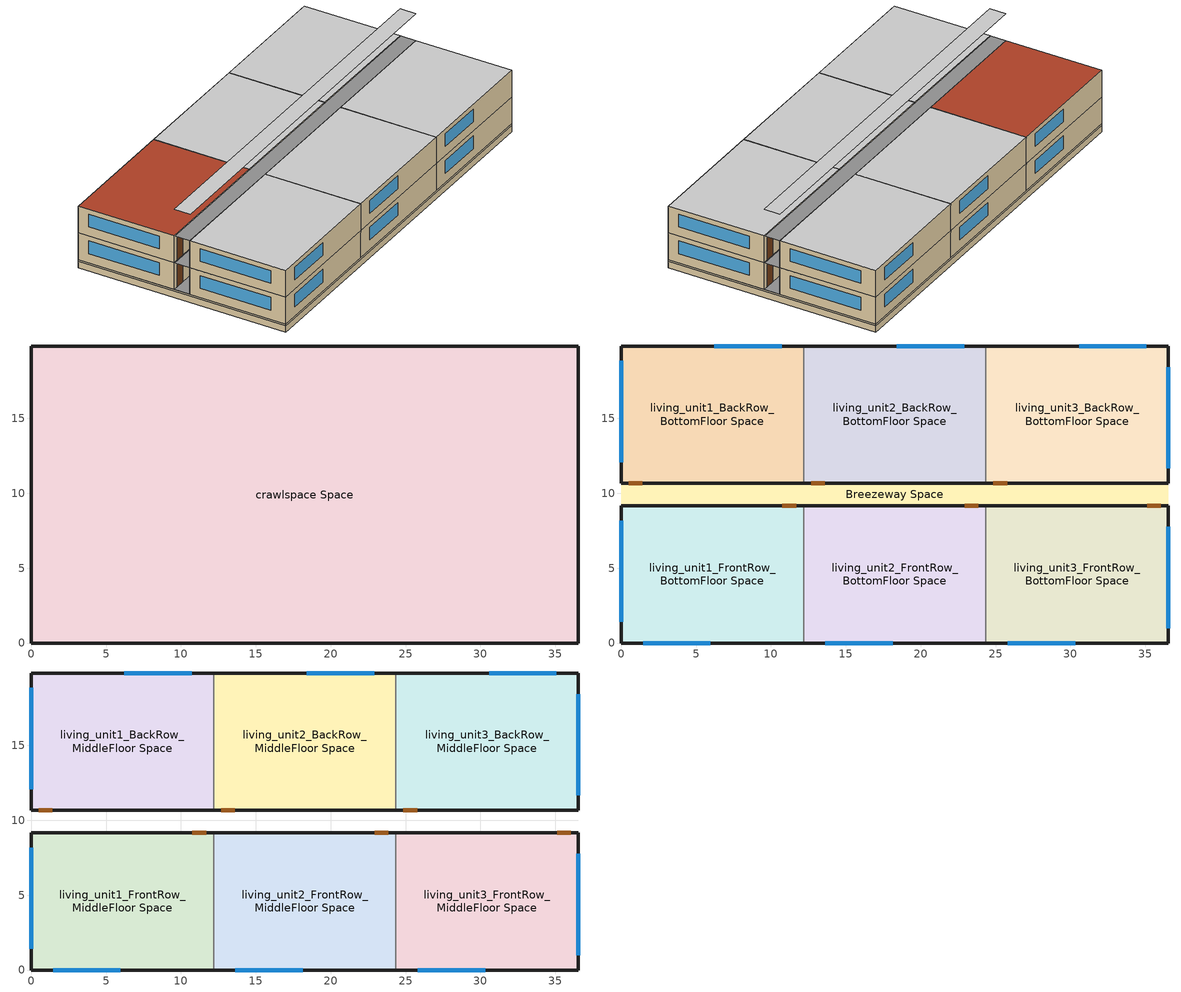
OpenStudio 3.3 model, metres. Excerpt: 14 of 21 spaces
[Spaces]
crawlspace Space
 floor ground (Interior Floor): 36.54,19.82 36.54,0 0,0 0,19.82 z-0.61
 wall outside (crawl wall): 0,0 36.54,0 36.54,19.84 0,19.84 0,0 z0:0.15
 wall ground (crawl wall): 0,0 36.54,0 36.54,19.84 0,19.84 0,0 z-0.61:0
living_unit2_FrontRow_BottomFloor Space
 floor to crawlspace Space (Exterior Floor): 24.36,9.16 24.36,0 12.18,0 12.18,9.16 z0.15
 wall outside (Exterior Wall): 12.18,0 24.36,0 / 24.36,9.16 12.18,9.16 z0.15:2.74
 wall to living_unit3_FrontRow_BottomFloor Space (interiorwall): 24.36,0 24.36,9.16 z0.15:2.74
 wall to living_unit1_FrontRow_BottomFloor Space (interiorwall): 12.18,9.16 12.18,0 z0.15:2.74
 window (Exterior Window): 13.64,0 18.14,0 z1.07:2.29
 door (Exterior Door): 23.86,9.16 22.94,9.16 z0.15:2.29
Breezeway Space
 floor outside (Exterior Floor): 36.54,10.68 36.54,9.16 0,9.16 0,10.68 z5.33; 36.54,10.68 36.54,9.16 0,9.16 0,10.68 z0.15; 36.54,10.68 36.54,9.16 0,9.16 0,10.68 z2.74
 ceiling to attic Space (Interior Ceiling): 36.54,9.16 36.54,10.68 0,10.68 0,9.16 z7.92
living_unit1_FrontRow_BottomFloor Space
 floor to crawlspace Space (Exterior Floor): 12.18,9.16 12.18,0 0,0 0,9.16 z0.15
 wall outside (Exterior Wall): 12.18,9.16 0,9.16 0,0 12.18,0 z0.15:2.74
 window (Exterior Window): 1.46,0 5.96,0 / 0,8.16 0,1.41 z1.07:2.29
 door (Exterior Door): 11.68,9.16 10.76,9.16 z0.15:2.29
living_unit3_FrontRow_BottomFloor Space
 floor to crawlspace Space (Exterior Floor): 36.54,9.16 36.54,0 24.36,0 24.36,9.16 z0.15
 wall outside (Exterior Wall): 24.36,0 36.54,0 36.54,9.16 24.36,9.16 z0.15:2.74
 window (Exterior Window): 36.54,1 36.54,7.75 / 25.82,0 30.32,0 z1.07:2.29
 door (Exterior Door): 36.04,9.16 35.12,9.16 z0.15:2.29
living_unit1_BackRow_BottomFloor Space
 floor to crawlspace Space (Exterior Floor): 12.18,19.84 12.18,10.68 0,10.68 0,19.84 z0.15
 wall outside (Exterior Wall): 12.18,19.84 0,19.84 0,10.68 12.18,10.68 z0.15:2.74
 wall to living_unit2_BackRow_BottomFloor Space (interiorwall): 12.18,10.68 12.18,19.84 z0.15:2.74
 window (Exterior Window): 10.72,19.84 6.22,19.84 / 0,18.84 0,12.09 z1.07:2.29
 door (Exterior Door): 0.5,10.68 1.41,10.68 z0.15:2.29
 ceiling to living_unit1_BackRow_TopFloor Space (ceiling-floor-layer): 12.18,10.68 12.18,19.84 0,19.84 0,10.68 z2.74
living_unit2_BackRow_BottomFloor Space
 floor to crawlspace Space (Exterior Floor): 24.36,19.84 24.36,10.68 12.18,10.68 12.18,19.84 z0.15
 wall outside (Exterior Wall): 12.18,10.68 24.36,10.68 / 24.36,19.84 12.18,19.84 z0.15:2.74
 wall to living_unit3_BackRow_BottomFloor Space (interiorwall): 24.36,10.68 24.36,19.84 z0.15:2.74
 window (Exterior Window): 22.9,19.84 18.4,19.84 z1.07:2.29
 door (Exterior Door): 12.68,10.68 13.59,10.68 z0.15:2.29
living_unit3_BackRow_BottomFloor Space
 floor to crawlspace Space (Exterior Floor): 36.54,19.84 36.54,10.68 24.36,10.68 24.36,19.84 z0.15
 wall outside (Exterior Wall): 24.36,10.68 36.54,10.68 36.54,19.84 24.36,19.84 z0.15:2.74
 window (Exterior Window): 36.54,11.68 36.54,18.43 / 35.08,19.84 30.58,19.84 z1.07:2.29
 door (Exterior Door): 24.86,10.68 25.77,10.68 z0.15:2.29
living_unit1_FrontRow_MiddleFloor Space
 floor to living_unit1_FrontRow_BottomFloor Space (ceiling-floor-layer): 12.18,9.16 12.18,0 0,0 0,9.16 z2.74
 wall outside (Exterior Wall): 12.18,9.16 0,9.16 0,0 12.18,0 z2.74:5.33
 wall to living_unit2_FrontRow_MiddleFloor Space (interiorwall): 12.18,0 12.18,9.16 z2.74:5.33
 window (Exterior Window): 1.46,0 5.96,0 / 0,8.16 0,1.41 z3.66:4.88
 door (Exterior Door): 11.68,9.16 10.76,9.16 z2.74:4.88
 ceiling to living_unit1_FrontRow_TopFloor Space (ceiling-floor-layer): 12.18,0 12.18,9.16 0,9.16 0,0 z5.33
living_unit2_FrontRow_MiddleFloor Space
 floor to living_unit2_FrontRow_BottomFloor Space (ceiling-floor-layer): 24.36,9.16 24.36,0 12.18,0 12.18,9.16 z2.74
 wall outside (Exterior Wall): 12.18,0 24.36,0 / 24.36,9.16 12.18,9.16 z2.74:5.33
 wall to living_unit3_FrontRow_MiddleFloor Space (interiorwall): 24.36,0 24.36,9.16 z2.74:5.33
 window (Exterior Window): 13.64,0 18.14,0 z3.66:4.88
 door (Exterior Door): 23.86,9.16 22.94,9.16 z2.74:4.88
 ceiling to living_unit2_FrontRow_TopFloor Space (ceiling-floor-layer): 24.36,0 24.36,9.16 12.18,9.16 12.18,0 z5.33
living_unit3_FrontRow_MiddleFloor Space
 floor to living_unit3_FrontRow_BottomFloor Space (ceiling-floor-layer): 36.54,9.16 36.54,0 24.36,0 24.36,9.16 z2.74
 wall outside (Exterior Wall): 24.36,0 36.54,0 36.54,9.16 24.36,9.16 z2.74:5.33
 window (Exterior Window): 36.54,1 36.54,7.75 / 25.82,0 30.32,0 z3.66:4.88
 door (Exterior Door): 36.04,9.16 35.12,9.16 z2.74:4.88
 ceiling to living_unit3_FrontRow_TopFloor Space (ceiling-floor-layer): 36.54,0 36.54,9.16 24.36,9.16 24.36,0 z5.33
living_unit1_BackRow_MiddleFloor Space
 floor ground (ceiling-floor-layer): 12.18,19.84 12.18,10.68 0,10.68 0,19.84 z2.74
 wall outside (Exterior Wall): 12.18,19.84 0,19.84 0,10.68 12.18,10.68 z2.74:5.33
 wall to living_unit2_BackRow_MiddleFloor Space (interiorwall): 12.18,10.68 12.18,19.84 z2.74:5.33
 window (Exterior Window): 0,18.84 0,12.09 / 10.72,19.84 6.22,19.84 z3.66:4.88
 door (Exterior Door): 0.5,10.68 1.41,10.68 z2.74:4.88
 roof outside (ceiling-floor-layer): 12.18,10.68 12.18,19.84 0,19.84 0,10.68 z5.33
living_unit2_BackRow_MiddleFloor Space
 floor to living_unit2_BackRow_BottomFloor Space (ceiling-floor-layer): 24.36,19.84 24.36,10.68 12.18,10.68 12.18,19.84 z2.74
 wall outside (Exterior Wall): 12.18,10.68 24.36,10.68 / 24.36,19.84 12.18,19.84 z2.74:5.33
 wall to living_unit3_BackRow_MiddleFloor Space (interiorwall): 24.36,10.68 24.36,19.84 z2.74:5.33
 window (Exterior Window): 22.9,19.84 18.4,19.84 z3.66:4.88
 door (Exterior Door): 12.68,10.68 13.59,10.68 z2.74:4.88
 ceiling to living_unit2_BackRow_TopFloor Space (ceiling-floor-layer): 24.36,10.68 24.36,19.84 12.18,19.84 12.18,10.68 z5.33
living_unit3_BackRow_MiddleFloor Space
 floor to living_unit3_BackRow_BottomFloor Space (ceiling-floor-layer): 36.54,19.84 36.54,10.68 24.36,10.68 24.36,19.84 z2.74
 wall outside (Exterior Wall): 24.36,10.68 36.54,10.68 36.54,19.84 24.36,19.84 z2.74:5.33
 window (Exterior Window): 36.54,11.68 36.54,18.43 / 35.08,19.84 30.58,19.84 z3.66:4.88
 door (Exterior Door): 24.86,10.68 25.77,10.68 z2.74:4.88
 ceiling to living_unit3_BackRow_TopFloor Space (ceiling-floor-layer): 36.54,10.68 36.54,19.84 24.36,19.84 24.36,10.68 z5.33
shading: 18.14,-0.01 18.14,0 13.64,0 13.64,-0.01 z2.29; 22.9,19.84 22.9,19.85 18.4,19.85 18.4,19.84 z2.29; 5.96,-0.01 5.96,0 1.46,0 1.46,-0.01 z2.29; 10.72,19.84 10.72,19.85 6.22,19.85 6.22,19.84 z2.29; 36.55,1 36.55,7.75 36.54,7.75 36.54,1 z2.29; 0,1.41 0,8.16 -0.01,8.16 -0.01,1.41 z2.29; 36.55,11.68 36.55,18.43 36.54,18.43 36.54,11.68 z2.29; 30.32,-0.01 30.32,0 25.82,0 25.82,-0.01 z2.29; 0,12.09 0,18.84 -0.01,18.84 -0.01,12.09 z2.29; 35.08,19.84 35.08,19.85 30.58,19.85 30.58,19.84 z2.29; 5.96,-0.01 5.96,0 1.46,0 1.46,-0.01 z4.88; 36.55,1 36.55,7.75 36.54,7.75 36.54,1 z4.88; 18.14,-0.01 18.14,0 13.64,0 13.64,-0.01 z4.88; 0,1.41 0,8.16 -0.01,8.16 -0.01,1.41 z4.88; 30.32,-0.01 30.32,0 25.82,0 25.82,-0.01 z4.88; 10.72,19.84 10.72,19.85 6.22,19.85 6.22,19.84 z4.88; 22.9,19.84 22.9,19.85 18.4,19.85 18.4,19.84 z4.88; 0,12.09 0,18.84 -0.01,18.84 -0.01,12.09 z4.88; 36.55,11.68 36.55,18.43 36.54,18.43 36.54,11.68 z4.88; 35.08,19.84 35.08,19.85 30.58,19.85 30.58,19.84 z4.88
[Site]
Denver-Aurora-Buckley AFB: Latitude {deg}=39.72; Longitude {deg}=-104.75; Time Zone {hr}=-7; Elevation {m}=1726; Terrain=Suburbs
[Building]
US+MF+CZ5B+hp+crawlspace+IECC_2021: North Axis {deg}=0
[SizingPeriod:DesignDay] Barometric Pressure {Pa}=82237; Rain Indicator=No; Snow Indicator=No; Day of Month=21; Daylight Saving Time Indicator=No; Humidity Condition Type=Wetbulb; Dry-Bulb Temperature Range Modifier Type=DefaultMultipliers
Name | Maximum Dry-Bulb Temperature {C} | Daily Dry-Bulb Temperature Range {deltaC} | Wind Speed {m/s} | Wind Direction {deg} | Sky Clearness | Month | Day Type | Wetbulb or DewPoint at Maximum Dry-Bulb {C} | Solar Model Indicator | ASHRAE Clear Sky Optical Depth for Beam Irradiance | ASHRAE Clear Sky Optical Depth for Diffuse Irradiance
Denver-Aurora-Buckley.AFB_CO_USA Ann Htg 99.6% Condns DB | -17.9 | 0 | 2.5 | 180 | 0 | 12 | WinterDesignDay | -17.9 | ASHRAEClearSky
Denver-Aurora-Buckley.AFB_CO_USA Ann Clg .4% Condns DB=>MWB | 33.9 | 14.8 | 3.6 | 30 |  | 7 | SummerDesignDay | 15 | ASHRAETau | 0.423 | 2.02
[ClimateZones]
Climate Zone Institution Name 1=ASHRAE; Climate Zone Document Name 1=ANSI/ASHRAE Standard 169; Climate Zone Document Year 1=2006; Climate Zone Value 1=5B; Climate Zone Institution Name 2=CEC; Climate Zone Document Name 2=California Climate Zone Descriptions; Climate Zone Document Year 2=1995
[Material]
Name | Roughness | Thickness {m} | Conductivity {W/m-K} | Density {kg/m3} | Specific Heat {J/kg-K} | Thermal Absorptance | Solar Absorptance | Visible Absorptance
Carpet_n_pad | MediumSmooth | 0.0254001 | 0.0601314 | 32.0369 | 836.8 | 0.9 | 0.7 | 0.7
Lumber_2x4 | Rough | 0.0890016 | 0.115458 | 512.64 | 767.58 | 0.9 | 0.7 | 0.7
sheathing_consol_layer | Rough | 0.031115 | 0.035329 | 20.1 | 1465.415
ceil_consol_layer | Rough | 0.566491 | 0.0617176 | 41.9286 | 776.251
floor_consol_layer | Rough | 0.23495 | 0.0515515 | 55.074 | 916.9311
wall_consol_layer | Rough | 0.1397 | 0.057165 | 120.801 | 1036.26
Concrete_4in | Rough | 0.101498 | 1.312098 | 2242.8 | 465.2
syn_stucco | MediumSmooth | 0.003048 | 0.0865 | 400 | 878.64
Drywall_1/2in | MediumSmooth | 0.0127 | 0.16009 | 800.923 | 1087.84
OSB_5/8in | MediumSmooth | 0.015875 | 0.1163 | 544.627 | 1213.36
OSB_7/16in | MediumSmooth | 0.0111125 | 0.1163 | 544.627 | 1213.36
Plywood_3/4in | Rough | 0.01905 | 0.115458 | 544.68 | 674.54 | 0.9 | 0.7 | 0.7
door_const | Smooth | 0.0422696 | 0.0720096 | 512.64 | 767.58
[Construction]
ceiling-floor-layer: Lumber_2x4
Exterior Floor: floor_consol_layer, Plywood_3/4in, Carpet_n_pad
Exterior Wall: syn_stucco, sheathing_consol_layer, OSB_7/16in, wall_consol_layer, Drywall_1/2in
Interior Floor: Plywood_3/4in, Carpet_n_pad
Interior Ceiling: ceil_consol_layer, Drywall_1/2in
interiorwall: Drywall_1/2in, OSB_5/8in, Drywall_1/2in
Exterior Window: Glass
Exterior Door: door_const
crawl wall: Concrete_4in
[WindowMaterial:SimpleGlazingSystem]
Glass: U-Factor {W/m2-K}=1.70358; Solar Heat Gain Coefficient=0.3344; Visible Transmittance=0.88
[ThermalZone] Multiplier=1; Use Ideal Air Loads=No
Name | Thermostat
living_unit2_FrontRow_BottomFloor | thermostat_living Dual SP Control
living_unit1_FrontRow_BottomFloor | thermostat_living Dual SP Control 1
living_unit2_FrontRow_MiddleFloor | thermostat_living Dual SP Control 2
Breezeway; crawlspace
living_unit3_BackRow_MiddleFloor | thermostat_living Dual SP Control 4
living_unit3_FrontRow_BottomFloor | thermostat_living Dual SP Control 5
living_unit1_BackRow_BottomFloor | thermostat_living Dual SP Control 6
living_unit2_BackRow_BottomFloor | thermostat_living Dual SP Control 7
living_unit3_BackRow_BottomFloor | thermostat_living Dual SP Control 8
living_unit1_FrontRow_MiddleFloor | thermostat_living Dual SP Control 9
living_unit3_FrontRow_MiddleFloor | thermostat_living Dual SP Control 10
living_unit1_BackRow_MiddleFloor | thermostat_living Dual SP Control 11
living_unit2_BackRow_MiddleFloor | thermostat_living Dual SP Control 12
[Sizing:Zone] Zone Cooling Design Supply Air Temperature Input Method=SupplyAirTemperature; Zone Cooling Design Supply Air Temperature Difference {deltaC}=11.11; Zone Heating Design Supply Air Temperature Input Method=SupplyAirTemperature; Zone Heating Design Supply Air Temperature Difference {deltaC}=11.11; Zone Cooling Design Supply Air Humidity Ratio {kg-H2O/kg-air}=0.0085; Zone Heating Design Supply Air Humidity Ratio {kg-H2O/kg-air}=0.008; Cooling Design Air Flow Method=DesignDay; Heating Design Air Flow Method=DesignDay; Account for Dedicated Outdoor Air System=No; Dedicated Outdoor Air System Control Strategy=NeutralSupplyAir; Dedicated Outdoor Air Low Setpoint Temperature for Design {C}=autosize; Dedicated Outdoor Air High Setpoint Temperature for Design {C}=autosize
Name | Zone Cooling Design Supply Air Temperature {C} | Zone Heating Design Supply Air Temperature {C} | Cooling Minimum Air Flow per Zone Floor Area {m3/s-m2} | Heating Maximum Air Flow per Zone Floor Area {m3/s-m2} | Heating Maximum Air Flow {m3/s} | Heating Maximum Air Flow Fraction
living_unit2_FrontRow_BottomFloor; living_unit1_FrontRow_BottomFloor; living_unit2_FrontRow_MiddleFloor; living_unit3_BackRow_TopFloor; living_unit3_BackRow_MiddleFloor; living_unit3_FrontRow_BottomFloor; living_unit1_BackRow_BottomFloor; living_unit2_BackRow_BottomFloor; living_unit3_BackRow_BottomFloor; living_unit1_FrontRow_MiddleFloor; living_unit3_FrontRow_MiddleFloor; living_unit1_BackRow_MiddleFloor; living_unit2_BackRow_MiddleFloor; living_unit3_FrontRow_TopFloor; living_unit1_FrontRow_TopFloor; living_unit2_BackRow_TopFloor; living_unit2_FrontRow_TopFloor; living_unit1_BackRow_TopFloor | 12 | 50 | 0.000762 | 0.002032 | 0.141576 | 0.3
Breezeway; crawlspace; attic | 14 | 40
[Space]
Name | Thermal Zone | Design Specification Outdoor Air Object
living_unit2_FrontRow_BottomFloor Space | living_unit2_FrontRow_BottomFloor | SZ_DSOA_living_unit2_FrontRow_BottomFloor
living_unit1_FrontRow_BottomFloor Space | living_unit1_FrontRow_BottomFloor | SZ_DSOA_living_unit1_FrontRow_BottomFloor
living_unit2_FrontRow_MiddleFloor Space | living_unit2_FrontRow_MiddleFloor | SZ_DSOA_living_unit2_FrontRow_MiddleFloor
Breezeway Space | Breezeway
living_unit3_BackRow_MiddleFloor Space | living_unit3_BackRow_MiddleFloor | SZ_DSOA_living_unit3_BackRow_MiddleFloor
crawlspace Space | crawlspace
living_unit3_FrontRow_BottomFloor Space | living_unit3_FrontRow_BottomFloor | SZ_DSOA_living_unit3_FrontRow_BottomFloor
living_unit1_BackRow_BottomFloor Space | living_unit1_BackRow_BottomFloor | SZ_DSOA_living_unit1_BackRow_BottomFloor
living_unit2_BackRow_BottomFloor Space | living_unit2_BackRow_BottomFloor | SZ_DSOA_living_unit2_BackRow_BottomFloor
living_unit3_BackRow_BottomFloor Space | living_unit3_BackRow_BottomFloor | SZ_DSOA_living_unit3_BackRow_BottomFloor
living_unit1_FrontRow_MiddleFloor Space | living_unit1_FrontRow_MiddleFloor | SZ_DSOA_living_unit1_FrontRow_MiddleFloor
living_unit3_FrontRow_MiddleFloor Space | living_unit3_FrontRow_MiddleFloor | SZ_DSOA_living_unit3_FrontRow_MiddleFloor
living_unit1_BackRow_MiddleFloor Space | living_unit1_BackRow_MiddleFloor | SZ_DSOA_living_unit1_BackRow_MiddleFloor
living_unit2_BackRow_MiddleFloor Space | living_unit2_BackRow_MiddleFloor | SZ_DSOA_living_unit2_BackRow_MiddleFloor
[ThermostatSetpoint:DualSetpoint] Heating Setpoint Temperature Schedule=heating_sch; Cooling Setpoint Temperature Schedule=cooling_sch
thermostat_living Dual SP Control; thermostat_living Dual SP Control 1; thermostat_living Dual SP Control 2; thermostat_living Dual SP Control 4; thermostat_living Dual SP Control 5; thermostat_living Dual SP Control 6; thermostat_living Dual SP Control 7; thermostat_living Dual SP Control 8; thermostat_living Dual SP Control 9; thermostat_living Dual SP Control 10; thermostat_living Dual SP Control 11; thermostat_living Dual SP Control 12
[Exterior:Lights:Definition]
Name | Design Level {W}
Garage-Lights_unit2_FrontRow_TopFloor Definition; Garage-Lights_unit1_FrontRow_BottomFloor Definition; Garage-Lights_unit2_FrontRow_BottomFloor Definition; Garage-Lights_unit3_FrontRow_BottomFloor Definition; Garage-Lights_unit1_BackRow_BottomFloor Definition; Garage-Lights_unit2_BackRow_BottomFloor Definition; Garage-Lights_unit3_BackRow_BottomFloor Definition; Garage-Lights_unit1_FrontRow_MiddleFloor Definition; Garage-Lights_unit2_FrontRow_MiddleFloor Definition; Garage-Lights_unit3_FrontRow_MiddleFloor Definition; Garage-Lights_unit1_BackRow_MiddleFloor Definition; Garage-Lights_unit2_BackRow_MiddleFloor Definition; Garage-Lights_unit3_BackRow_MiddleFloor Definition; Garage-Lights_unit1_FrontRow_TopFloor Definition; Garage-Lights_unit3_FrontRow_TopFloor Definition; Garage-Lights_unit1_BackRow_TopFloor Definition; Garage-Lights_unit2_BackRow_TopFloor Definition; Garage-Lights_unit3_BackRow_TopFloor Definition | 0
Exterior-Lights_unit1_FrontRow_TopFloor Definition; Exterior-Lights_unit1_FrontRow_BottomFloor Definition; Exterior-Lights_unit2_FrontRow_BottomFloor Definition; Exterior-Lights_unit3_FrontRow_BottomFloor Definition; Exterior-Lights_unit1_BackRow_BottomFloor Definition; Exterior-Lights_unit2_BackRow_BottomFloor Definition; Exterior-Lights_unit3_BackRow_BottomFloor Definition; Exterior-Lights_unit1_FrontRow_MiddleFloor Definition; Exterior-Lights_unit2_FrontRow_MiddleFloor Definition; Exterior-Lights_unit3_FrontRow_MiddleFloor Definition; Exterior-Lights_unit1_BackRow_MiddleFloor Definition; Exterior-Lights_unit2_BackRow_MiddleFloor Definition; Exterior-Lights_unit3_BackRow_MiddleFloor Definition; Exterior-Lights_unit2_FrontRow_TopFloor Definition; Exterior-Lights_unit3_FrontRow_TopFloor Definition; Exterior-Lights_unit1_BackRow_TopFloor Definition; Exterior-Lights_unit2_BackRow_TopFloor Definition; Exterior-Lights_unit3_BackRow_TopFloor Definition | 69.8719
[Exterior:Lights]
Name | Exterior Lights Definition | Schedule
Garage-Lights_unit2_FrontRow_TopFloor | Garage-Lights_unit2_FrontRow_TopFloor Definition | InteriorLightingHE
Exterior-Lights_unit1_FrontRow_TopFloor | Exterior-Lights_unit1_FrontRow_TopFloor Definition | ExteriorLighting
Exterior-Lights_unit1_FrontRow_BottomFloor | Exterior-Lights_unit1_FrontRow_BottomFloor Definition | ExteriorLighting
Garage-Lights_unit1_FrontRow_BottomFloor | Garage-Lights_unit1_FrontRow_BottomFloor Definition | InteriorLightingHE
Exterior-Lights_unit2_FrontRow_BottomFloor | Exterior-Lights_unit2_FrontRow_BottomFloor Definition | ExteriorLighting
Garage-Lights_unit2_FrontRow_BottomFloor | Garage-Lights_unit2_FrontRow_BottomFloor Definition | InteriorLightingHE
Exterior-Lights_unit3_FrontRow_BottomFloor | Exterior-Lights_unit3_FrontRow_BottomFloor Definition | ExteriorLighting
Garage-Lights_unit3_FrontRow_BottomFloor | Garage-Lights_unit3_FrontRow_BottomFloor Definition | InteriorLightingHE
Exterior-Lights_unit1_BackRow_BottomFloor | Exterior-Lights_unit1_BackRow_BottomFloor Definition | ExteriorLighting
Garage-Lights_unit1_BackRow_BottomFloor | Garage-Lights_unit1_BackRow_BottomFloor Definition | InteriorLightingHE
Exterior-Lights_unit2_BackRow_BottomFloor | Exterior-Lights_unit2_BackRow_BottomFloor Definition | ExteriorLighting
Garage-Lights_unit2_BackRow_BottomFloor | Garage-Lights_unit2_BackRow_BottomFloor Definition | InteriorLightingHE
Exterior-Lights_unit3_BackRow_BottomFloor | Exterior-Lights_unit3_BackRow_BottomFloor Definition | ExteriorLighting
Garage-Lights_unit3_BackRow_BottomFloor | Garage-Lights_unit3_BackRow_BottomFloor Definition | InteriorLightingHE
Exterior-Lights_unit1_FrontRow_MiddleFloor | Exterior-Lights_unit1_FrontRow_MiddleFloor Definition | ExteriorLighting
Garage-Lights_unit1_FrontRow_MiddleFloor | Garage-Lights_unit1_FrontRow_MiddleFloor Definition | InteriorLightingHE
Exterior-Lights_unit2_FrontRow_MiddleFloor | Exterior-Lights_unit2_FrontRow_MiddleFloor Definition | ExteriorLighting
Garage-Lights_unit2_FrontRow_MiddleFloor | Garage-Lights_unit2_FrontRow_MiddleFloor Definition | InteriorLightingHE
Exterior-Lights_unit3_FrontRow_MiddleFloor | Exterior-Lights_unit3_FrontRow_MiddleFloor Definition | ExteriorLighting
Garage-Lights_unit3_FrontRow_MiddleFloor | Garage-Lights_unit3_FrontRow_MiddleFloor Definition | InteriorLightingHE
Exterior-Lights_unit1_BackRow_MiddleFloor | Exterior-Lights_unit1_BackRow_MiddleFloor Definition | ExteriorLighting
Garage-Lights_unit1_BackRow_MiddleFloor | Garage-Lights_unit1_BackRow_MiddleFloor Definition | InteriorLightingHE
Exterior-Lights_unit2_BackRow_MiddleFloor | Exterior-Lights_unit2_BackRow_MiddleFloor Definition | ExteriorLighting
Garage-Lights_unit2_BackRow_MiddleFloor | Garage-Lights_unit2_BackRow_MiddleFloor Definition | InteriorLightingHE
Exterior-Lights_unit3_BackRow_MiddleFloor | Exterior-Lights_unit3_BackRow_MiddleFloor Definition | ExteriorLighting
Garage-Lights_unit3_BackRow_MiddleFloor | Garage-Lights_unit3_BackRow_MiddleFloor Definition | InteriorLightingHE
Garage-Lights_unit1_FrontRow_TopFloor | Garage-Lights_unit1_FrontRow_TopFloor Definition | InteriorLightingHE
Exterior-Lights_unit2_FrontRow_TopFloor | Exterior-Lights_unit2_FrontRow_TopFloor Definition | ExteriorLighting
Exterior-Lights_unit3_FrontRow_TopFloor | Exterior-Lights_unit3_FrontRow_TopFloor Definition | ExteriorLighting
Garage-Lights_unit3_FrontRow_TopFloor | Garage-Lights_unit3_FrontRow_TopFloor Definition | InteriorLightingHE
Exterior-Lights_unit1_BackRow_TopFloor | Exterior-Lights_unit1_BackRow_TopFloor Definition | ExteriorLighting
Garage-Lights_unit1_BackRow_TopFloor | Garage-Lights_unit1_BackRow_TopFloor Definition | InteriorLightingHE
Exterior-Lights_unit2_BackRow_TopFloor | Exterior-Lights_unit2_BackRow_TopFloor Definition | ExteriorLighting
Garage-Lights_unit2_BackRow_TopFloor | Garage-Lights_unit2_BackRow_TopFloor Definition | InteriorLightingHE
Exterior-Lights_unit3_BackRow_TopFloor | Exterior-Lights_unit3_BackRow_TopFloor Definition | ExteriorLighting
Garage-Lights_unit3_BackRow_TopFloor | Garage-Lights_unit3_BackRow_TopFloor Definition | InteriorLightingHE
[ElectricEquipment:Definition]
Name | Design Level Calculation Method | Design Level {W} | Fraction Latent | Fraction Radiant | Fraction Lost | Watts per Space Floor Area {W/m2}
refrigerator2_FrontRow_MiddleFloor Definition; refrigerator1_FrontRow_BottomFloor Definition; refrigerator2_FrontRow_BottomFloor Definition; refrigerator3_FrontRow_BottomFloor Definition; refrigerator1_BackRow_BottomFloor Definition; refrigerator2_BackRow_BottomFloor Definition; refrigerator3_BackRow_BottomFloor Definition; refrigerator1_FrontRow_MiddleFloor Definition; refrigerator3_FrontRow_MiddleFloor Definition; refrigerator1_BackRow_MiddleFloor Definition; refrigerator2_BackRow_MiddleFloor Definition; refrigerator3_BackRow_MiddleFloor Definition | EquipmentLevel | 91.0576 | 0 | 1 | 0
dishwasher1_FrontRow_MiddleFloor Definition; dishwasher1_FrontRow_BottomFloor Definition; dishwasher2_FrontRow_BottomFloor Definition; dishwasher3_FrontRow_BottomFloor Definition; dishwasher1_BackRow_BottomFloor Definition; dishwasher2_BackRow_BottomFloor Definition; dishwasher3_BackRow_BottomFloor Definition; dishwasher2_FrontRow_MiddleFloor Definition; dishwasher3_FrontRow_MiddleFloor Definition; dishwasher1_BackRow_MiddleFloor Definition; dishwasher2_BackRow_MiddleFloor Definition; dishwasher3_BackRow_MiddleFloor Definition | EquipmentLevel | 54.7543 | 0.15 | 0.6 | 0.25
television2_FrontRow_MiddleFloor Definition; television1_FrontRow_BottomFloor Definition; television2_FrontRow_BottomFloor Definition; television3_FrontRow_BottomFloor Definition; television1_BackRow_BottomFloor Definition; television2_BackRow_BottomFloor Definition; television3_BackRow_BottomFloor Definition; television1_FrontRow_MiddleFloor Definition; television3_FrontRow_MiddleFloor Definition; television1_BackRow_MiddleFloor Definition; television2_BackRow_MiddleFloor Definition; television3_BackRow_MiddleFloor Definition | EquipmentLevel | 0 | 0 | 1 | 0
clotheswasher1_FrontRow_BottomFloor Definition; clotheswasher2_FrontRow_BottomFloor Definition; clotheswasher3_FrontRow_BottomFloor Definition; clotheswasher1_BackRow_BottomFloor Definition; clotheswasher2_BackRow_BottomFloor Definition; clotheswasher3_BackRow_BottomFloor Definition; clotheswasher1_FrontRow_MiddleFloor Definition; clotheswasher2_FrontRow_MiddleFloor Definition; clotheswasher3_FrontRow_MiddleFloor Definition; clotheswasher1_BackRow_MiddleFloor Definition; clotheswasher2_BackRow_MiddleFloor Definition; clotheswasher3_BackRow_MiddleFloor Definition | EquipmentLevel | 23.732 | 0 | 0.8 | 0.2
electric_dryer1_FrontRow_BottomFloor Definition; electric_dryer2_FrontRow_BottomFloor Definition; electric_dryer3_FrontRow_BottomFloor Definition; electric_dryer1_BackRow_BottomFloor Definition; electric_dryer2_BackRow_BottomFloor Definition; electric_dryer3_BackRow_BottomFloor Definition; electric_dryer1_FrontRow_MiddleFloor Definition; electric_dryer2_FrontRow_MiddleFloor Definition; electric_dryer3_FrontRow_MiddleFloor Definition; electric_dryer1_BackRow_MiddleFloor Definition; electric_dryer2_BackRow_MiddleFloor Definition; electric_dryer3_BackRow_MiddleFloor Definition | EquipmentLevel | 177.596 | 0.05 | 0.15 | 0.8
electric_range1_FrontRow_BottomFloor Definition; electric_range2_FrontRow_BottomFloor Definition; electric_range3_FrontRow_BottomFloor Definition; electric_range1_BackRow_BottomFloor Definition; electric_range2_BackRow_BottomFloor Definition; electric_range3_BackRow_BottomFloor Definition; electric_range1_FrontRow_MiddleFloor Definition; electric_range2_FrontRow_MiddleFloor Definition; electric_range3_FrontRow_MiddleFloor Definition; electric_range1_BackRow_MiddleFloor Definition; electric_range2_BackRow_MiddleFloor Definition; electric_range3_BackRow_MiddleFloor Definition | EquipmentLevel | 206.727 | 0.3 | 0.4 | 0.3
electric_mels1_FrontRow_BottomFloor Definition; electric_mels2_FrontRow_BottomFloor Definition; electric_mels3_FrontRow_BottomFloor Definition; electric_mels1_BackRow_BottomFloor Definition; electric_mels2_BackRow_BottomFloor Definition; electric_mels3_BackRow_BottomFloor Definition; electric_mels1_FrontRow_MiddleFloor Definition; electric_mels2_FrontRow_MiddleFloor Definition; electric_mels3_FrontRow_MiddleFloor Definition; electric_mels1_BackRow_MiddleFloor Definition; electric_mels2_BackRow_MiddleFloor Definition; electric_mels3_BackRow_MiddleFloor Definition | EquipmentLevel | 440.553 | 0.06 | 0.69 | 0.25
IECC_Adj1_FrontRow_BottomFloor Definition; IECC_Adj2_FrontRow_BottomFloor Definition; IECC_Adj3_FrontRow_BottomFloor Definition; IECC_Adj1_BackRow_BottomFloor Definition; IECC_Adj2_BackRow_BottomFloor Definition; IECC_Adj3_BackRow_BottomFloor Definition; IECC_Adj1_FrontRow_MiddleFloor Definition; IECC_Adj2_FrontRow_MiddleFloor Definition; IECC_Adj3_FrontRow_MiddleFloor Definition; IECC_Adj1_BackRow_MiddleFloor Definition; IECC_Adj2_BackRow_MiddleFloor Definition; IECC_Adj3_BackRow_MiddleFloor Definition | Watts/Area |  | 0.062439 | 0.411909 | 0.251045 | 0.262109
[ElectricEquipment]
Name | Electric Equipment Definition | Space or SpaceType | Schedule
refrigerator2_FrontRow_MiddleFloor | refrigerator2_FrontRow_MiddleFloor Definition | living_unit2_FrontRow_MiddleFloor Space | Refrigerator
dishwasher1_FrontRow_MiddleFloor | dishwasher1_FrontRow_MiddleFloor Definition | living_unit1_FrontRow_MiddleFloor Space | Dishwasher
television2_FrontRow_MiddleFloor | television2_FrontRow_MiddleFloor Definition | living_unit2_FrontRow_MiddleFloor Space | InteriorLighting
dishwasher1_FrontRow_BottomFloor | dishwasher1_FrontRow_BottomFloor Definition | living_unit1_FrontRow_BottomFloor Space | Dishwasher
refrigerator1_FrontRow_BottomFloor | refrigerator1_FrontRow_BottomFloor Definition | living_unit1_FrontRow_BottomFloor Space | Refrigerator
clotheswasher1_FrontRow_BottomFloor | clotheswasher1_FrontRow_BottomFloor Definition | living_unit1_FrontRow_BottomFloor Space | ClothesWasher
electric_dryer1_FrontRow_BottomFloor | electric_dryer1_FrontRow_BottomFloor Definition | living_unit1_FrontRow_BottomFloor Space | ClothesDryer
electric_range1_FrontRow_BottomFloor | electric_range1_FrontRow_BottomFloor Definition | living_unit1_FrontRow_BottomFloor Space | CookingRange
television1_FrontRow_BottomFloor | television1_FrontRow_BottomFloor Definition | living_unit1_FrontRow_BottomFloor Space | InteriorLighting
electric_mels1_FrontRow_BottomFloor | electric_mels1_FrontRow_BottomFloor Definition | living_unit1_FrontRow_BottomFloor Space | MiscPlugLoad
IECC_Adj1_FrontRow_BottomFloor | IECC_Adj1_FrontRow_BottomFloor Definition | living_unit1_FrontRow_BottomFloor Space | MiscPlugLoad
dishwasher2_FrontRow_BottomFloor | dishwasher2_FrontRow_BottomFloor Definition | living_unit2_FrontRow_BottomFloor Space | Dishwasher
refrigerator2_FrontRow_BottomFloor | refrigerator2_FrontRow_BottomFloor Definition | living_unit2_FrontRow_BottomFloor Space | Refrigerator
clotheswasher2_FrontRow_BottomFloor | clotheswasher2_FrontRow_BottomFloor Definition | living_unit2_FrontRow_BottomFloor Space | ClothesWasher
electric_dryer2_FrontRow_BottomFloor | electric_dryer2_FrontRow_BottomFloor Definition | living_unit2_FrontRow_BottomFloor Space | ClothesDryer
electric_range2_FrontRow_BottomFloor | electric_range2_FrontRow_BottomFloor Definition | living_unit2_FrontRow_BottomFloor Space | CookingRange
television2_FrontRow_BottomFloor | television2_FrontRow_BottomFloor Definition | living_unit2_FrontRow_BottomFloor Space | InteriorLighting
electric_mels2_FrontRow_BottomFloor | electric_mels2_FrontRow_BottomFloor Definition | living_unit2_FrontRow_BottomFloor Space | MiscPlugLoad
IECC_Adj2_FrontRow_BottomFloor | IECC_Adj2_FrontRow_BottomFloor Definition | living_unit2_FrontRow_BottomFloor Space | MiscPlugLoad
dishwasher3_FrontRow_BottomFloor | dishwasher3_FrontRow_BottomFloor Definition | living_unit3_FrontRow_BottomFloor Space | Dishwasher
refrigerator3_FrontRow_BottomFloor | refrigerator3_FrontRow_BottomFloor Definition | living_unit3_FrontRow_BottomFloor Space | Refrigerator
clotheswasher3_FrontRow_BottomFloor | clotheswasher3_FrontRow_BottomFloor Definition | living_unit3_FrontRow_BottomFloor Space | ClothesWasher
electric_dryer3_FrontRow_BottomFloor | electric_dryer3_FrontRow_BottomFloor Definition | living_unit3_FrontRow_BottomFloor Space | ClothesDryer
electric_range3_FrontRow_BottomFloor | electric_range3_FrontRow_BottomFloor Definition | living_unit3_FrontRow_BottomFloor Space | CookingRange
television3_FrontRow_BottomFloor | television3_FrontRow_BottomFloor Definition | living_unit3_FrontRow_BottomFloor Space | InteriorLighting
electric_mels3_FrontRow_BottomFloor | electric_mels3_FrontRow_BottomFloor Definition | living_unit3_FrontRow_BottomFloor Space | MiscPlugLoad
IECC_Adj3_FrontRow_BottomFloor | IECC_Adj3_FrontRow_BottomFloor Definition | living_unit3_FrontRow_BottomFloor Space | MiscPlugLoad
dishwasher1_BackRow_BottomFloor | dishwasher1_BackRow_BottomFloor Definition | living_unit1_BackRow_BottomFloor Space | Dishwasher
refrigerator1_BackRow_BottomFloor | refrigerator1_BackRow_BottomFloor Definition | living_unit1_BackRow_BottomFloor Space | Refrigerator
clotheswasher1_BackRow_BottomFloor | clotheswasher1_BackRow_BottomFloor Definition | living_unit1_BackRow_BottomFloor Space | ClothesWasher
electric_dryer1_BackRow_BottomFloor | electric_dryer1_BackRow_BottomFloor Definition | living_unit1_BackRow_BottomFloor Space | ClothesDryer
electric_range1_BackRow_BottomFloor | electric_range1_BackRow_BottomFloor Definition | living_unit1_BackRow_BottomFloor Space | CookingRange
television1_BackRow_BottomFloor | television1_BackRow_BottomFloor Definition | living_unit1_BackRow_BottomFloor Space | InteriorLighting
electric_mels1_BackRow_BottomFloor | electric_mels1_BackRow_BottomFloor Definition | living_unit1_BackRow_BottomFloor Space | MiscPlugLoad
IECC_Adj1_BackRow_BottomFloor | IECC_Adj1_BackRow_BottomFloor Definition | living_unit1_BackRow_BottomFloor Space | MiscPlugLoad
dishwasher2_BackRow_BottomFloor | dishwasher2_BackRow_BottomFloor Definition | living_unit2_BackRow_BottomFloor Space | Dishwasher
refrigerator2_BackRow_BottomFloor | refrigerator2_BackRow_BottomFloor Definition | living_unit2_BackRow_BottomFloor Space | Refrigerator
clotheswasher2_BackRow_BottomFloor | clotheswasher2_BackRow_BottomFloor Definition | living_unit2_BackRow_BottomFloor Space | ClothesWasher
electric_dryer2_BackRow_BottomFloor | electric_dryer2_BackRow_BottomFloor Definition | living_unit2_BackRow_BottomFloor Space | ClothesDryer
electric_range2_BackRow_BottomFloor | electric_range2_BackRow_BottomFloor Definition | living_unit2_BackRow_BottomFloor Space | CookingRange
television2_BackRow_BottomFloor | television2_BackRow_BottomFloor Definition | living_unit2_BackRow_BottomFloor Space | InteriorLighting
electric_mels2_BackRow_BottomFloor | electric_mels2_BackRow_BottomFloor Definition | living_unit2_BackRow_BottomFloor Space | MiscPlugLoad
IECC_Adj2_BackRow_BottomFloor | IECC_Adj2_BackRow_BottomFloor Definition | living_unit2_BackRow_BottomFloor Space | MiscPlugLoad
dishwasher3_BackRow_BottomFloor | dishwasher3_BackRow_BottomFloor Definition | living_unit3_BackRow_BottomFloor Space | Dishwasher
refrigerator3_BackRow_BottomFloor | refrigerator3_BackRow_BottomFloor Definition | living_unit3_BackRow_BottomFloor Space | Refrigerator
clotheswasher3_BackRow_BottomFloor | clotheswasher3_BackRow_BottomFloor Definition | living_unit3_BackRow_BottomFloor Space | ClothesWasher
electric_dryer3_BackRow_BottomFloor | electric_dryer3_BackRow_BottomFloor Definition | living_unit3_BackRow_BottomFloor Space | ClothesDryer
electric_range3_BackRow_BottomFloor | electric_range3_BackRow_BottomFloor Definition | living_unit3_BackRow_BottomFloor Space | CookingRange
television3_BackRow_BottomFloor | television3_BackRow_BottomFloor Definition | living_unit3_BackRow_BottomFloor Space | InteriorLighting
electric_mels3_BackRow_BottomFloor | electric_mels3_BackRow_BottomFloor Definition | living_unit3_BackRow_BottomFloor Space | MiscPlugLoad
IECC_Adj3_BackRow_BottomFloor | IECC_Adj3_BackRow_BottomFloor Definition | living_unit3_BackRow_BottomFloor Space | MiscPlugLoad
refrigerator1_FrontRow_MiddleFloor | refrigerator1_FrontRow_MiddleFloor Definition | living_unit1_FrontRow_MiddleFloor Space | Refrigerator
clotheswasher1_FrontRow_MiddleFloor | clotheswasher1_FrontRow_MiddleFloor Definition | living_unit1_FrontRow_MiddleFloor Space | ClothesWasher
electric_dryer1_FrontRow_MiddleFloor | electric_dryer1_FrontRow_MiddleFloor Definition | living_unit1_FrontRow_MiddleFloor Space | ClothesDryer
electric_range1_FrontRow_MiddleFloor | electric_range1_FrontRow_MiddleFloor Definition | living_unit1_FrontRow_MiddleFloor Space | CookingRange
television1_FrontRow_MiddleFloor | television1_FrontRow_MiddleFloor Definition | living_unit1_FrontRow_MiddleFloor Space | InteriorLighting
electric_mels1_FrontRow_MiddleFloor | electric_mels1_FrontRow_MiddleFloor Definition | living_unit1_FrontRow_MiddleFloor Space | MiscPlugLoad
IECC_Adj1_FrontRow_MiddleFloor | IECC_Adj1_FrontRow_MiddleFloor Definition | living_unit1_FrontRow_MiddleFloor Space | MiscPlugLoad
dishwasher2_FrontRow_MiddleFloor | dishwasher2_FrontRow_MiddleFloor Definition | living_unit2_FrontRow_MiddleFloor Space | Dishwasher
clotheswasher2_FrontRow_MiddleFloor | clotheswasher2_FrontRow_MiddleFloor Definition | living_unit2_FrontRow_MiddleFloor Space | ClothesWasher
electric_dryer2_FrontRow_MiddleFloor | electric_dryer2_FrontRow_MiddleFloor Definition | living_unit2_FrontRow_MiddleFloor Space | ClothesDryer
electric_range2_FrontRow_MiddleFloor | electric_range2_FrontRow_MiddleFloor Definition | living_unit2_FrontRow_MiddleFloor Space | CookingRange
electric_mels2_FrontRow_MiddleFloor | electric_mels2_FrontRow_MiddleFloor Definition | living_unit2_FrontRow_MiddleFloor Space | MiscPlugLoad
IECC_Adj2_FrontRow_MiddleFloor | IECC_Adj2_FrontRow_MiddleFloor Definition | living_unit2_FrontRow_MiddleFloor Space | MiscPlugLoad
dishwasher3_FrontRow_MiddleFloor | dishwasher3_FrontRow_MiddleFloor Definition | living_unit3_FrontRow_MiddleFloor Space | Dishwasher
refrigerator3_FrontRow_MiddleFloor | refrigerator3_FrontRow_MiddleFloor Definition | living_unit3_FrontRow_MiddleFloor Space | Refrigerator
clotheswasher3_FrontRow_MiddleFloor | clotheswasher3_FrontRow_MiddleFloor Definition | living_unit3_FrontRow_MiddleFloor Space | ClothesWasher
electric_dryer3_FrontRow_MiddleFloor | electric_dryer3_FrontRow_MiddleFloor Definition | living_unit3_FrontRow_MiddleFloor Space | ClothesDryer
electric_range3_FrontRow_MiddleFloor | electric_range3_FrontRow_MiddleFloor Definition | living_unit3_FrontRow_MiddleFloor Space | CookingRange
television3_FrontRow_MiddleFloor | television3_FrontRow_MiddleFloor Definition | living_unit3_FrontRow_MiddleFloor Space | InteriorLighting
electric_mels3_FrontRow_MiddleFloor | electric_mels3_FrontRow_MiddleFloor Definition | living_unit3_FrontRow_MiddleFloor Space | MiscPlugLoad
IECC_Adj3_FrontRow_MiddleFloor | IECC_Adj3_FrontRow_MiddleFloor Definition | living_unit3_FrontRow_MiddleFloor Space | MiscPlugLoad
dishwasher1_BackRow_MiddleFloor | dishwasher1_BackRow_MiddleFloor Definition | living_unit1_BackRow_MiddleFloor Space | Dishwasher
refrigerator1_BackRow_MiddleFloor | refrigerator1_BackRow_MiddleFloor Definition | living_unit1_BackRow_MiddleFloor Space | Refrigerator
clotheswasher1_BackRow_MiddleFloor | clotheswasher1_BackRow_MiddleFloor Definition | living_unit1_BackRow_MiddleFloor Space | ClothesWasher
electric_dryer1_BackRow_MiddleFloor | electric_dryer1_BackRow_MiddleFloor Definition | living_unit1_BackRow_MiddleFloor Space | ClothesDryer
electric_range1_BackRow_MiddleFloor | electric_range1_BackRow_MiddleFloor Definition | living_unit1_BackRow_MiddleFloor Space | CookingRange
television1_BackRow_MiddleFloor | television1_BackRow_MiddleFloor Definition | living_unit1_BackRow_MiddleFloor Space | InteriorLighting
electric_mels1_BackRow_MiddleFloor | electric_mels1_BackRow_MiddleFloor Definition | living_unit1_BackRow_MiddleFloor Space | MiscPlugLoad
IECC_Adj1_BackRow_MiddleFloor | IECC_Adj1_BackRow_MiddleFloor Definition | living_unit1_BackRow_MiddleFloor Space | MiscPlugLoad
dishwasher2_BackRow_MiddleFloor | dishwasher2_BackRow_MiddleFloor Definition | living_unit2_BackRow_MiddleFloor Space | Dishwasher
refrigerator2_BackRow_MiddleFloor | refrigerator2_BackRow_MiddleFloor Definition | living_unit2_BackRow_MiddleFloor Space | Refrigerator
clotheswasher2_BackRow_MiddleFloor | clotheswasher2_BackRow_MiddleFloor Definition | living_unit2_BackRow_MiddleFloor Space | ClothesWasher
electric_dryer2_BackRow_MiddleFloor | electric_dryer2_BackRow_MiddleFloor Definition | living_unit2_BackRow_MiddleFloor Space | ClothesDryer
electric_range2_BackRow_MiddleFloor | electric_range2_BackRow_MiddleFloor Definition | living_unit2_BackRow_MiddleFloor Space | CookingRange
television2_BackRow_MiddleFloor | television2_BackRow_MiddleFloor Definition | living_unit2_BackRow_MiddleFloor Space | InteriorLighting
electric_mels2_BackRow_MiddleFloor | electric_mels2_BackRow_MiddleFloor Definition | living_unit2_BackRow_MiddleFloor Space | MiscPlugLoad
IECC_Adj2_BackRow_MiddleFloor | IECC_Adj2_BackRow_MiddleFloor Definition | living_unit2_BackRow_MiddleFloor Space | MiscPlugLoad
dishwasher3_BackRow_MiddleFloor | dishwasher3_BackRow_MiddleFloor Definition | living_unit3_BackRow_MiddleFloor Space | Dishwasher
refrigerator3_BackRow_MiddleFloor | refrigerator3_BackRow_MiddleFloor Definition | living_unit3_BackRow_MiddleFloor Space | Refrigerator
clotheswasher3_BackRow_MiddleFloor | clotheswasher3_BackRow_MiddleFloor Definition | living_unit3_BackRow_MiddleFloor Space | ClothesWasher
electric_dryer3_BackRow_MiddleFloor | electric_dryer3_BackRow_MiddleFloor Definition | living_unit3_BackRow_MiddleFloor Space | ClothesDryer
electric_range3_BackRow_MiddleFloor | electric_range3_BackRow_MiddleFloor Definition | living_unit3_BackRow_MiddleFloor Space | CookingRange
television3_BackRow_MiddleFloor | television3_BackRow_MiddleFloor Definition | living_unit3_BackRow_MiddleFloor Space | InteriorLighting
electric_mels3_BackRow_MiddleFloor | electric_mels3_BackRow_MiddleFloor Definition | living_unit3_BackRow_MiddleFloor Space | MiscPlugLoad
IECC_Adj3_BackRow_MiddleFloor | IECC_Adj3_BackRow_MiddleFloor Definition | living_unit3_BackRow_MiddleFloor Space | MiscPlugLoad
[AirTerminal:SingleDuct:ConstantVolume:NoReheat] Availability Schedule=always_avail; Maximum Air Flow Rate {m3/s}=autosize
ZoneDirectAir_unit2_BackRow_BottomFloor; ZoneDirectAir_unit1_FrontRow_BottomFloor; ZoneDirectAir_unit2_FrontRow_BottomFloor; ZoneDirectAir_unit3_FrontRow_BottomFloor; ZoneDirectAir_unit1_BackRow_BottomFloor; ZoneDirectAir_unit3_BackRow_BottomFloor; ZoneDirectAir_unit1_FrontRow_MiddleFloor; ZoneDirectAir_unit2_FrontRow_MiddleFloor; ZoneDirectAir_unit3_FrontRow_MiddleFloor; ZoneDirectAir_unit1_BackRow_MiddleFloor; ZoneDirectAir_unit2_BackRow_MiddleFloor; ZoneDirectAir_unit3_BackRow_MiddleFloor; ZoneDirectAir_unit1_FrontRow_TopFloor; ZoneDirectAir_unit2_FrontRow_TopFloor; ZoneDirectAir_unit3_FrontRow_TopFloor; ZoneDirectAir_unit1_BackRow_TopFloor; ZoneDirectAir_unit2_BackRow_TopFloor; ZoneDirectAir_unit3_BackRow_TopFloor
[People:Definition] Number of People Calculation Method=People; Number of People {people}=2; Fraction Radiant=0; Enable ASHRAE 55 Comfort Warnings=No; Mean Radiant Temperature Calculation Type=ZoneAveraged
people_unit1_FrontRow_BottomFloor Definition; people_unit2_FrontRow_BottomFloor Definition; people_unit3_FrontRow_BottomFloor Definition; people_unit1_BackRow_BottomFloor Definition; people_unit2_BackRow_BottomFloor Definition; people_unit3_BackRow_BottomFloor Definition; people_unit1_FrontRow_MiddleFloor Definition; people_unit2_FrontRow_MiddleFloor Definition; people_unit3_FrontRow_MiddleFloor Definition; people_unit1_BackRow_MiddleFloor Definition; people_unit2_BackRow_MiddleFloor Definition; people_unit3_BackRow_MiddleFloor Definition
[People] Number of People Schedule=Occupancy; Activity Level Schedule=activity_sch; Multiplier=1
Name | People Definition | Space or SpaceType
people_unit1_FrontRow_BottomFloor | people_unit1_FrontRow_BottomFloor Definition | living_unit1_FrontRow_BottomFloor Space
people_unit2_FrontRow_BottomFloor | people_unit2_FrontRow_BottomFloor Definition | living_unit2_FrontRow_BottomFloor Space
people_unit3_FrontRow_BottomFloor | people_unit3_FrontRow_BottomFloor Definition | living_unit3_FrontRow_BottomFloor Space
people_unit1_BackRow_BottomFloor | people_unit1_BackRow_BottomFloor Definition | living_unit1_BackRow_BottomFloor Space
people_unit2_BackRow_BottomFloor | people_unit2_BackRow_BottomFloor Definition | living_unit2_BackRow_BottomFloor Space
people_unit3_BackRow_BottomFloor | people_unit3_BackRow_BottomFloor Definition | living_unit3_BackRow_BottomFloor Space
people_unit1_FrontRow_MiddleFloor | people_unit1_FrontRow_MiddleFloor Definition | living_unit1_FrontRow_MiddleFloor Space
people_unit2_FrontRow_MiddleFloor | people_unit2_FrontRow_MiddleFloor Definition | living_unit2_FrontRow_MiddleFloor Space
people_unit3_FrontRow_MiddleFloor | people_unit3_FrontRow_MiddleFloor Definition | living_unit3_FrontRow_MiddleFloor Space
people_unit1_BackRow_MiddleFloor | people_unit1_BackRow_MiddleFloor Definition | living_unit1_BackRow_MiddleFloor Space
people_unit2_BackRow_MiddleFloor | people_unit2_BackRow_MiddleFloor Definition | living_unit2_BackRow_MiddleFloor Space
people_unit3_BackRow_MiddleFloor | people_unit3_BackRow_MiddleFloor Definition | living_unit3_BackRow_MiddleFloor Space
[Lights:Definition] Design Level Calculation Method=Watts/Area; Fraction Radiant=0.6; Fraction Visible=0.2; Return Air Fraction=0
Name | Watts per Space Floor Area {W/m2}
Living Hardwired Lighting1_FrontRow_BottomFloor Definition; Living Hardwired Lighting2_FrontRow_BottomFloor Definition; Living Hardwired Lighting3_FrontRow_BottomFloor Definition; Living Hardwired Lighting1_BackRow_BottomFloor Definition; Living Hardwired Lighting2_BackRow_BottomFloor Definition; Living Hardwired Lighting3_BackRow_BottomFloor Definition; Living Hardwired Lighting1_FrontRow_MiddleFloor Definition; Living Hardwired Lighting2_FrontRow_MiddleFloor Definition; Living Hardwired Lighting3_FrontRow_MiddleFloor Definition; Living Hardwired Lighting1_BackRow_MiddleFloor Definition; Living Hardwired Lighting2_BackRow_MiddleFloor Definition; Living Hardwired Lighting3_BackRow_MiddleFloor Definition | 1.26452
Living Plug-in Lighting1_FrontRow_BottomFloor Definition; Living Plug-in Lighting2_FrontRow_BottomFloor Definition; Living Plug-in Lighting3_FrontRow_BottomFloor Definition; Living Plug-in Lighting1_BackRow_BottomFloor Definition; Living Plug-in Lighting2_BackRow_BottomFloor Definition; Living Plug-in Lighting3_BackRow_BottomFloor Definition; Living Plug-in Lighting1_FrontRow_MiddleFloor Definition; Living Plug-in Lighting2_FrontRow_MiddleFloor Definition; Living Plug-in Lighting3_FrontRow_MiddleFloor Definition; Living Plug-in Lighting1_BackRow_MiddleFloor Definition; Living Plug-in Lighting2_BackRow_MiddleFloor Definition; Living Plug-in Lighting3_BackRow_MiddleFloor Definition | 0.575035
[Lights] Schedule=InteriorLightingHE; Fraction Replaceable=0
Name | Lights Definition | Space or SpaceType
Living Hardwired Lighting1_FrontRow_BottomFloor | Living Hardwired Lighting1_FrontRow_BottomFloor Definition | living_unit1_FrontRow_BottomFloor Space
Living Plug-in Lighting1_FrontRow_BottomFloor | Living Plug-in Lighting1_FrontRow_BottomFloor Definition | living_unit1_FrontRow_BottomFloor Space
Living Hardwired Lighting2_FrontRow_BottomFloor | Living Hardwired Lighting2_FrontRow_BottomFloor Definition | living_unit2_FrontRow_BottomFloor Space
Living Plug-in Lighting2_FrontRow_BottomFloor | Living Plug-in Lighting2_FrontRow_BottomFloor Definition | living_unit2_FrontRow_BottomFloor Space
Living Hardwired Lighting3_FrontRow_BottomFloor | Living Hardwired Lighting3_FrontRow_BottomFloor Definition | living_unit3_FrontRow_BottomFloor Space
Living Plug-in Lighting3_FrontRow_BottomFloor | Living Plug-in Lighting3_FrontRow_BottomFloor Definition | living_unit3_FrontRow_BottomFloor Space
Living Hardwired Lighting1_BackRow_BottomFloor | Living Hardwired Lighting1_BackRow_BottomFloor Definition | living_unit1_BackRow_BottomFloor Space
Living Plug-in Lighting1_BackRow_BottomFloor | Living Plug-in Lighting1_BackRow_BottomFloor Definition | living_unit1_BackRow_BottomFloor Space
Living Hardwired Lighting2_BackRow_BottomFloor | Living Hardwired Lighting2_BackRow_BottomFloor Definition | living_unit2_BackRow_BottomFloor Space
Living Plug-in Lighting2_BackRow_BottomFloor | Living Plug-in Lighting2_BackRow_BottomFloor Definition | living_unit2_BackRow_BottomFloor Space
Living Hardwired Lighting3_BackRow_BottomFloor | Living Hardwired Lighting3_BackRow_BottomFloor Definition | living_unit3_BackRow_BottomFloor Space
Living Plug-in Lighting3_BackRow_BottomFloor | Living Plug-in Lighting3_BackRow_BottomFloor Definition | living_unit3_BackRow_BottomFloor Space
Living Hardwired Lighting1_FrontRow_MiddleFloor | Living Hardwired Lighting1_FrontRow_MiddleFloor Definition | living_unit1_FrontRow_MiddleFloor Space
Living Plug-in Lighting1_FrontRow_MiddleFloor | Living Plug-in Lighting1_FrontRow_MiddleFloor Definition | living_unit1_FrontRow_MiddleFloor Space
Living Hardwired Lighting2_FrontRow_MiddleFloor | Living Hardwired Lighting2_FrontRow_MiddleFloor Definition | living_unit2_FrontRow_MiddleFloor Space
Living Plug-in Lighting2_FrontRow_MiddleFloor | Living Plug-in Lighting2_FrontRow_MiddleFloor Definition | living_unit2_FrontRow_MiddleFloor Space
Living Hardwired Lighting3_FrontRow_MiddleFloor | Living Hardwired Lighting3_FrontRow_MiddleFloor Definition | living_unit3_FrontRow_MiddleFloor Space
Living Plug-in Lighting3_FrontRow_MiddleFloor | Living Plug-in Lighting3_FrontRow_MiddleFloor Definition | living_unit3_FrontRow_MiddleFloor Space
Living Hardwired Lighting1_BackRow_MiddleFloor | Living Hardwired Lighting1_BackRow_MiddleFloor Definition | living_unit1_BackRow_MiddleFloor Space
Living Plug-in Lighting1_BackRow_MiddleFloor | Living Plug-in Lighting1_BackRow_MiddleFloor Definition | living_unit1_BackRow_MiddleFloor Space
Living Hardwired Lighting2_BackRow_MiddleFloor | Living Hardwired Lighting2_BackRow_MiddleFloor Definition | living_unit2_BackRow_MiddleFloor Space
Living Plug-in Lighting2_BackRow_MiddleFloor | Living Plug-in Lighting2_BackRow_MiddleFloor Definition | living_unit2_BackRow_MiddleFloor Space
Living Hardwired Lighting3_BackRow_MiddleFloor | Living Hardwired Lighting3_BackRow_MiddleFloor Definition | living_unit3_BackRow_MiddleFloor Space
Living Plug-in Lighting3_BackRow_MiddleFloor | Living Plug-in Lighting3_BackRow_MiddleFloor Definition | living_unit3_BackRow_MiddleFloor Space
[SpaceInfiltration:EffectiveLeakageArea] Schedule=always_avail
Name | Space or SpaceType | Effective Air Leakage Area {cm2} | Stack Coefficient | Wind Coefficient
Living_ShermanGrimsrud_unit1_FrontRow_BottomFloor | living_unit1_FrontRow_BottomFloor Space | 107.349 | 0.00029 | 0.000231
Living_ShermanGrimsrud_unit2_FrontRow_BottomFloor | living_unit2_FrontRow_BottomFloor Space | 94.527 | 0.00029 | 0.000231
Living_ShermanGrimsrud_unit3_FrontRow_BottomFloor | living_unit3_FrontRow_BottomFloor Space | 107.349 | 0.00029 | 0.000231
Living_ShermanGrimsrud_unit1_BackRow_BottomFloor | living_unit1_BackRow_BottomFloor Space | 107.349 | 0.00029 | 0.000231
Living_ShermanGrimsrud_unit2_BackRow_BottomFloor | living_unit2_BackRow_BottomFloor Space | 94.527 | 0.00029 | 0.000231
Living_ShermanGrimsrud_unit3_BackRow_BottomFloor | living_unit3_BackRow_BottomFloor Space | 107.349 | 0.00029 | 0.000231
Living_ShermanGrimsrud_unit1_FrontRow_MiddleFloor | living_unit1_FrontRow_MiddleFloor Space | 47.0121 | 0.00029 | 0.000231
Living_ShermanGrimsrud_unit2_FrontRow_MiddleFloor | living_unit2_FrontRow_MiddleFloor Space | 34.1906 | 0.00029 | 0.000231
Living_ShermanGrimsrud_unit3_FrontRow_MiddleFloor | living_unit3_FrontRow_MiddleFloor Space | 47.0121 | 0.00029 | 0.000231
Living_ShermanGrimsrud_unit1_BackRow_MiddleFloor | living_unit1_BackRow_MiddleFloor Space | 47.0121 | 0.00029 | 0.000231
Living_ShermanGrimsrud_unit2_BackRow_MiddleFloor | living_unit2_BackRow_MiddleFloor Space | 34.1906 | 0.00029 | 0.000231
Living_ShermanGrimsrud_unit3_BackRow_MiddleFloor | living_unit3_BackRow_MiddleFloor Space | 47.0121 | 0.00029 | 0.000231
CrawlVent | crawlspace Space | 33300 | 0.000435 | 0.000271
[DesignSpecification:OutdoorAir] Outdoor Air Flow Rate {m3/s}=0.0212376
SZ_DSOA_living_unit1_FrontRow_BottomFloor; SZ_DSOA_living_unit2_FrontRow_BottomFloor; SZ_DSOA_living_unit3_FrontRow_BottomFloor; SZ_DSOA_living_unit1_BackRow_BottomFloor; SZ_DSOA_living_unit2_BackRow_BottomFloor; SZ_DSOA_living_unit3_BackRow_BottomFloor; SZ_DSOA_living_unit1_FrontRow_MiddleFloor; SZ_DSOA_living_unit2_FrontRow_MiddleFloor; SZ_DSOA_living_unit3_FrontRow_MiddleFloor; SZ_DSOA_living_unit1_BackRow_MiddleFloor; SZ_DSOA_living_unit2_BackRow_MiddleFloor; SZ_DSOA_living_unit3_BackRow_MiddleFloor
[Schedule:Compact]
heating_sch: Through: 12/31, AllDays, Until: 24:00, 22.2222
cooling_sch: Through: 12/31, AllDays, Until: 24:00, 23.8889
activity_sch: Through: 12/31, AllDays, Until: 24:00, 117.28
always_avail: Through: 12/31, AllDays, Until: 24:00, 1
[Schedule:Year]
Occupancy; InteriorLighting; InteriorLightingHE; ExteriorLighting; Refrigerator; MiscPlugLoad; CookingRange; Dishwasher; ClothesWasher; ClothesDryer: 
